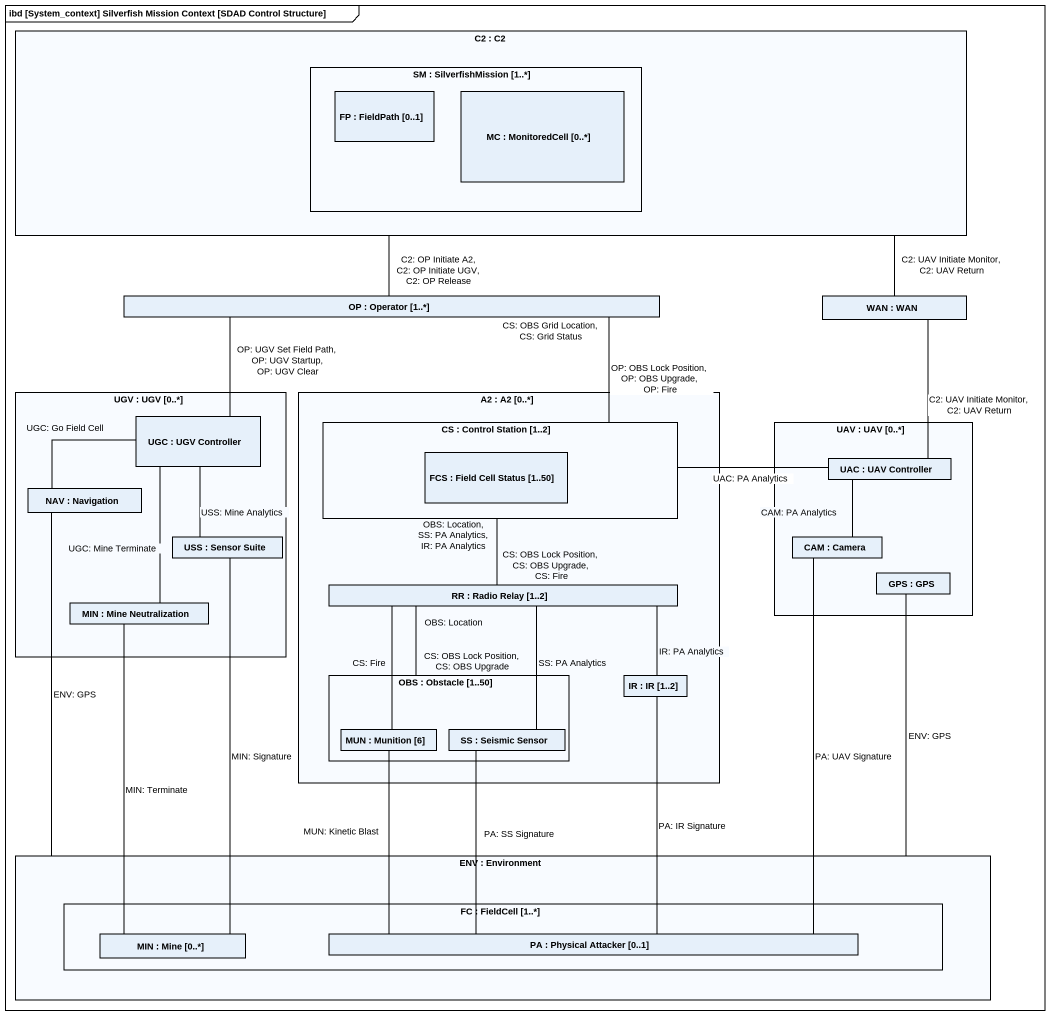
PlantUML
@startuml
mainframe ibd [System_context] Silverfish Mission Context [SDAD Control Structure]
rectangle "C2 : C2" as C2 {
  rectangle "SM : SilverfishMission [1..*]" as SM {
    rectangle "FP : FieldPath [0..1]" as FP
    rectangle "MC : MonitoredCell [0..*]" as MC
  }
}
rectangle "OP : Operator [1..*]" as OP
rectangle "WAN : WAN" as WAN
rectangle "UGV : UGV [0..*]" as UGV {
  rectangle "UGC : UGV Controller" as UGC
  rectangle "NAV : Navigation" as NAV
  rectangle "USS : Sensor Suite" as USS
  rectangle "MIN : Mine Neutralization" as MIN
}
rectangle "A2 : A2 [0..*]" as A2 {
  rectangle "CS : Control Station [1..2]" as CS {
    rectangle "FCS : Field Cell Status [1..50]" as FCS
  }
  rectangle "RR : Radio Relay [1..2]" as RR
  rectangle "OBS : Obstacle [1..50]" as OBS {
    rectangle "MUN : Munition [6]" as MUN
    rectangle "SS : Seismic Sensor" as SS
  }
  rectangle "IR : IR [1..2]" as IR
}
rectangle "UAV : UAV [0..*]" as UAV {
  rectangle "UAC : UAV Controller" as UAC
  rectangle "CAM : Camera" as CAM
  rectangle "GPS : GPS" as GPS
}
rectangle "ENV : Environment" as ENV {
  rectangle "FC : FieldCell [1..*]" as FC {
    rectangle "MIN : Mine [0..*]" as MIN_2
    rectangle "PA : Physical Attacker [0..1]" as PA
  }
}
C2 -- OP : C2: OP Initiate A2, C2: OP Initiate UGV, C2: OP Release
C2 -right- WAN : C2: UAV Initiate Monitor, C2: UAV Return
OP -- UGC : OP: UGV Set Field Path, OP: UGV Startup, OP: UGV Clear
OP -- CS : CS: OBS Grid Location, CS: Grid Status\nOP: OBS Lock Position, OP: OBS Upgrade, OP: Fire
WAN -- UAC : C2: UAV Initiate Monitor, C2: UAV Return
UGC -left- NAV : UGC: Go Field Cell
UGC -- USS : USS: Mine Analytics
UGC -- MIN : UGC: Mine Terminate
UAC -left- CS : UAC: PA Analytics
UAC -- CAM : CAM: PA Analytics
USS -- MIN_2 : MIN: Signature
MIN -- MIN_2 : MIN: Terminate
RR -up- CS : OBS: Location, SS: PA Analytics, IR: PA Analytics\nCS: OBS Lock Position, CS: OBS Upgrade, CS: Fire
OBS -up- RR : OBS: Location\nCS: OBS Lock Position, CS: OBS Upgrade
IR -left- RR : IR: PA Analytics
MUN -up- RR : CS: Fire
MUN -- PA : MUN: Kinetic Blast
SS -up- RR : SS: PA Analytics
ENV -up- NAV : ENV: GPS
ENV -up- GPS : ENV: GPS
PA -up- CAM : PA: UAV Signature
PA -up- IR : PA: IR Signature
PA -up- SS : PA: SS Signature
@enduml
